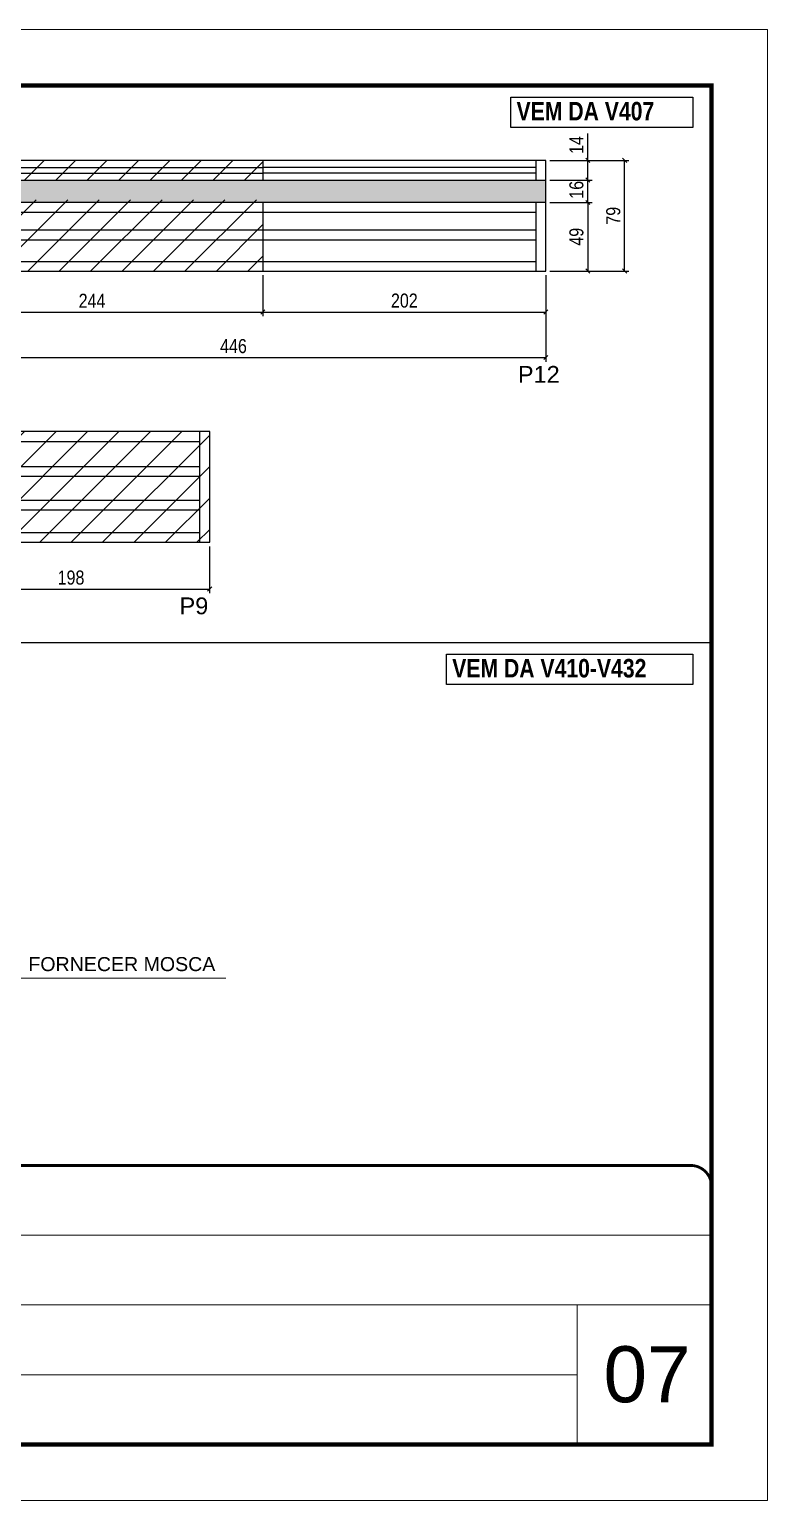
# Model space of a CAD drawing. Extents: x 3309 to 9563, y -2522 to 14608.
# Drawn here: x 7451 to 7978, y 12409 to 13459 of the extents above; entities that cross this region are included whole.
import ezdxf

# ---------------------------------------------------------------- set-up
doc = ezdxf.new("R2010")
doc.units = 0
doc.linetypes.add('CONTINUO', pattern=[0])
doc.linetypes.add('DASHED', pattern=[0.75, 0.5, -0.25])
for name, color, linetype in [('5', 5, 'Continuous'), ('COTA', 241, 'Continuous'), ('NOMENCLATURA', 7, 'Continuous'), ('Painéis', 200, 'Continuous'), ('SARR_2.2x7', 40, 'Continuous')]:
    doc.layers.add(name, color=color, linetype=linetype)
for name, color, linetype, lineweight in [('CARIMBO', 255, 'Continuous', 9), ('Folhas', 255, 'Continuous', 9), ('Hachura', 251, 'Continuous', 9), ('SARRAFO DE PRESSAO', 251, 'DASHED', 9)]:
    doc.layers.add(name, color=color, linetype=linetype, lineweight=lineweight)
doc.styles.add('ARIAL', font='arial.ttf')
doc.styles.add('COTA TECNICA', font='techl___.ttf', dxfattribs={"height": 10})
doc.styles.get("Standard").update_dxf_attribs({"font": 'arial.ttf'})
doc.styles.add('TECNICA', font='techb___.ttf', dxfattribs={"height": 10})
doc.dimstyles.new('3x', dxfattribs={"dimtxt": 10, "dimasz": 5, "dimexe": 7, "dimexo": 5, "dimgap": 4, "dimtad": 1, "dimdec": 4, "dimlfac": 0.333333, "dimdsep": 46, "dimtxsty": 'Standard', "dimblk": 'DOT', "dimcen": 0.09, "dimclrd": 1, "dimclre": 1, "dimclrt": 2, "dimadec": 0, "dimazin": 2, "dimtfac": 1, "dimtdec": 4, "dimtmove": 0, "dimatfit": 3, "dimldrblk": 'DOT', "dimfxl": 1, "dimtolj": 1, "dimtzin": 0, "dimlwd": 9, "dimlwe": 9, "dimarcsym": 0})
doc.dimstyles.new('PAINEL', dxfattribs={"dimtxt": 10, "dimasz": 3, "dimexe": 3, "dimexo": 3, "dimgap": 3, "dimtad": 1, "dimdec": 1, "dimzin": 12, "dimdsep": 46, "dimtxsty": 'COTA TECNICA', "dimblk1": 'OBLIQUE', "dimblk2": 'OBLIQUE', "dimsah": 1, "dimcen": 0.9, "dimclrd": 4, "dimclre": 4, "dimclrt": 240, "dimadec": 1, "dimazin": 3, "dimtfac": 1, "dimtdec": 1, "dimtmove": 0, "dimatfit": 3, "dimfxl": 1, "dimtolj": 1, "dimtzin": 12, "dimarcsym": 0})

# ---------------------------------------------------------------- blocks, each defined once
blk = doc.blocks.new('9999999999')
at = {"color": 30, "linetype": 'CONTINUO'}
for p, q in [((98564.6, 34379.6), (99584, 34379.6)), ((98564.6, 34329.8), (99488, 34329.8)), ((99584, 34329.8), (99488, 34329.8)), ((99488, 34329.8), (99488, 34230.2)), ((98564.6, 34280), (99488, 34280))]:
    blk.add_line(p, q, dxfattribs=at)
at = {"color": 30, "linetype": 'CONTINUO', "const_width": 2}
blk.add_lwpolyline([(99584, 34230.2), (99584, 34414.4, 0.414214), (99569, 34429.4), (98229, 34429.4, 0.414214), (98214, 34414.4), (98214, 34245.2, 0.414214), (98229, 34230.2), (99584, 34230.2)], format="xyb", dxfattribs=at)
at = {"layer": 'Folhas'}
blk.add_lwpolyline([(98139, 34190.2), (99624, 34190.2), (99624, 35240.2), (98139, 35240.2)], close=True, dxfattribs=at)
at = {"layer": 'Folhas', "color": 30, "const_width": 3}
blk.add_lwpolyline([(98214, 34230.2), (99584, 34230.2), (99584, 35200.2), (98214, 35200.2)], close=True, dxfattribs=at)
blk = doc.blocks.new('_Oblique')
at = {"color": 0, "linetype": 'ByBlock', "lineweight": -2}
blk.add_line((-0.5, -0.5), (0.5, 0.5), dxfattribs=at)
blk = doc.blocks.new('*D100')
at = {"layer": 'COTA', "color": 4, "lineweight": -2, "transparency": 16777216}
for p, q in [((7373.5, 13283.8), (7373.5, 13222.1)), ((7819.5, 13283.8), (7819.5, 13222.1)), ((7373.5, 13225.1), (7819.5, 13225.1))]:
    blk.add_line(p, q, dxfattribs=at)
at = {"layer": 'Defpoints', "color": 0, "transparency": 16777216}
for p in [(7373.5, 13286.8), (7819.5, 13286.8), (7819.5, 13225.1)]:
    blk.add_point(p, dxfattribs=at)
at = {"layer": 'COTA', "color": 4, "lineweight": -2, "transparency": 16777216, "xscale": 3, "yscale": 3, "zscale": 3, "rotation": 180}
blk.add_blockref('_Oblique', (7373.5, 13225.1), dxfattribs=at)
at = {"layer": 'COTA', "color": 4, "lineweight": -2, "transparency": 16777216, "xscale": 3, "yscale": 3, "zscale": 3}
blk.add_blockref('_Oblique', (7819.5, 13225.1), dxfattribs=at)
at = {"layer": 'COTA', "color": 240, "transparency": 16777216, "insert": (7596.5, 13233.2), "char_height": 10, "attachment_point": 5, "style": 'COTA TECNICA'}
blk.add_mtext('\\A1;446', dxfattribs=at)
blk = doc.blocks.new('*D101')
at = {"layer": 'COTA', "color": 4, "lineweight": -2, "transparency": 16777216}
for p, q in [((7373.5, 13283.8), (7373.5, 13254.6)), ((7617.5, 13283.8), (7617.5, 13254.6)), ((7373.5, 13257.6), (7617.5, 13257.6))]:
    blk.add_line(p, q, dxfattribs=at)
at = {"layer": 'Defpoints', "color": 0, "transparency": 16777216}
for p in [(7373.5, 13286.8), (7617.5, 13286.8), (7617.5, 13257.6)]:
    blk.add_point(p, dxfattribs=at)
at = {"layer": 'COTA', "color": 4, "lineweight": -2, "transparency": 16777216, "xscale": 3, "yscale": 3, "zscale": 3, "rotation": 180}
blk.add_blockref('_Oblique', (7373.5, 13257.6), dxfattribs=at)
at = {"layer": 'COTA', "color": 4, "lineweight": -2, "transparency": 16777216, "xscale": 3, "yscale": 3, "zscale": 3}
blk.add_blockref('_Oblique', (7617.5, 13257.6), dxfattribs=at)
at = {"layer": 'COTA', "color": 240, "transparency": 16777216, "insert": (7495.5, 13265.6), "char_height": 10, "attachment_point": 5, "style": 'COTA TECNICA'}
blk.add_mtext('\\A1;244', dxfattribs=at)
blk = doc.blocks.new('*D102')
at = {"layer": 'COTA', "color": 4, "lineweight": -2, "transparency": 16777216}
for p, q in [((7617.5, 13283.8), (7617.5, 13254.6)), ((7819.5, 13283.8), (7819.5, 13254.6)), ((7617.5, 13257.6), (7819.5, 13257.6))]:
    blk.add_line(p, q, dxfattribs=at)
at = {"layer": 'Defpoints', "color": 0, "transparency": 16777216}
for p in [(7617.5, 13286.8), (7819.5, 13286.8), (7819.5, 13257.6)]:
    blk.add_point(p, dxfattribs=at)
at = {"layer": 'COTA', "color": 4, "lineweight": -2, "transparency": 16777216, "xscale": 3, "yscale": 3, "zscale": 3, "rotation": 180}
blk.add_blockref('_Oblique', (7617.5, 13257.6), dxfattribs=at)
at = {"layer": 'COTA', "color": 4, "lineweight": -2, "transparency": 16777216, "xscale": 3, "yscale": 3, "zscale": 3}
blk.add_blockref('_Oblique', (7819.5, 13257.6), dxfattribs=at)
at = {"layer": 'COTA', "color": 240, "transparency": 16777216, "insert": (7718.5, 13265.7), "char_height": 10, "attachment_point": 5, "style": 'COTA TECNICA'}
blk.add_mtext('\\A1;202', dxfattribs=at)
blk = doc.blocks.new('*D103')
at = {"layer": 'COTA', "color": 4, "lineweight": -2, "transparency": 16777216}
for p, q in [((7822.5, 13335.8), (7852.5, 13335.8)), ((7849.5, 13335.8), (7849.5, 13286.8)), ((7822.5, 13286.8), (7852.5, 13286.8))]:
    blk.add_line(p, q, dxfattribs=at)
at = {"layer": 'Defpoints', "color": 0, "transparency": 16777216}
for p in [(7819.5, 13335.8), (7819.5, 13286.8), (7849.5, 13286.8)]:
    blk.add_point(p, dxfattribs=at)
at = {"layer": 'COTA', "color": 4, "lineweight": -2, "transparency": 16777216, "xscale": 3, "yscale": 3, "zscale": 3}
for p, rotation in [((7849.5, 13335.8), 90), ((7849.5, 13286.8), 270)]:
    blk.add_blockref('_Oblique', p, dxfattribs=dict(at, rotation=rotation))
at = {"layer": 'COTA', "color": 240, "transparency": 16777216, "insert": (7841.4, 13311.3), "char_height": 10, "attachment_point": 5, "rotation": 90, "style": 'COTA TECNICA'}
blk.add_mtext('\\A1;49', dxfattribs=at)
blk = doc.blocks.new('*D104')
at = {"layer": 'COTA', "color": 4, "lineweight": -2, "transparency": 16777216}
for p, q in [((7822.5, 13351.8), (7852.5, 13351.8)), ((7849.5, 13335.8), (7849.5, 13351.8)), ((7822.5, 13335.8), (7852.5, 13335.8))]:
    blk.add_line(p, q, dxfattribs=at)
at = {"layer": 'Defpoints', "color": 0, "transparency": 16777216}
for p in [(7819.5, 13351.8), (7849.5, 13351.8), (7819.5, 13335.8)]:
    blk.add_point(p, dxfattribs=at)
at = {"layer": 'COTA', "color": 4, "lineweight": -2, "transparency": 16777216, "xscale": 3, "yscale": 3, "zscale": 3}
for p, rotation in [((7849.5, 13351.8), 90), ((7849.5, 13335.8), 270)]:
    blk.add_blockref('_Oblique', p, dxfattribs=dict(at, rotation=rotation))
at = {"layer": 'COTA', "color": 240, "transparency": 16777216, "insert": (7841.4, 13344.8), "char_height": 10, "attachment_point": 5, "rotation": 90, "style": 'COTA TECNICA'}
blk.add_mtext('\\A1;16', dxfattribs=at)
blk = doc.blocks.new('*D105')
at = {"layer": 'COTA', "color": 4, "lineweight": -2, "transparency": 16777216}
for p, q in [((7849.5, 13365.8), (7849.5, 13384.9)), ((7822.5, 13365.8), (7852.5, 13365.8)), ((7849.5, 13351.8), (7849.5, 13365.8)), ((7822.5, 13351.8), (7852.5, 13351.8))]:
    blk.add_line(p, q, dxfattribs=at)
at = {"layer": 'Defpoints', "color": 0, "transparency": 16777216}
for p in [(7819.5, 13365.8), (7849.5, 13365.8), (7819.5, 13351.8)]:
    blk.add_point(p, dxfattribs=at)
at = {"layer": 'COTA', "color": 4, "lineweight": -2, "transparency": 16777216, "xscale": 3, "yscale": 3, "zscale": 3}
for p, rotation in [((7849.5, 13365.8), 90), ((7849.5, 13351.8), 270)]:
    blk.add_blockref('_Oblique', p, dxfattribs=dict(at, rotation=rotation))
at = {"layer": 'COTA', "color": 240, "transparency": 16777216, "insert": (7841.4, 13376.8), "char_height": 10, "attachment_point": 5, "rotation": 90, "style": 'COTA TECNICA'}
blk.add_mtext('\\A1;14', dxfattribs=at)
blk = doc.blocks.new('*D106')
at = {"layer": 'COTA', "color": 4, "lineweight": -2, "transparency": 16777216}
for p, q in [((7822.5, 13365.8), (7878.8, 13365.8)), ((7875.8, 13286.8), (7875.8, 13365.8)), ((7822.5, 13286.8), (7878.8, 13286.8))]:
    blk.add_line(p, q, dxfattribs=at)
at = {"layer": 'Defpoints', "color": 0, "transparency": 16777216}
for p in [(7819.5, 13365.8), (7875.8, 13365.8), (7819.5, 13286.8)]:
    blk.add_point(p, dxfattribs=at)
at = {"layer": 'COTA', "color": 4, "lineweight": -2, "transparency": 16777216, "xscale": 3, "yscale": 3, "zscale": 3}
for p, rotation in [((7875.8, 13365.8), 90), ((7875.8, 13286.8), 270)]:
    blk.add_blockref('_Oblique', p, dxfattribs=dict(at, rotation=rotation))
at = {"layer": 'COTA', "color": 240, "transparency": 16777216, "insert": (7867.7, 13326.3), "char_height": 10, "attachment_point": 5, "rotation": 90, "style": 'COTA TECNICA'}
blk.add_mtext('\\A1;79', dxfattribs=at)
blk = doc.blocks.new('*D128')
at = {"layer": 'COTA', "color": 4, "lineweight": -2, "transparency": 16777216}
for p, q in [((7381.5, 13090.3), (7381.5, 13056.9)), ((7579.5, 13090.3), (7579.5, 13056.9)), ((7381.5, 13059.9), (7579.5, 13059.9))]:
    blk.add_line(p, q, dxfattribs=at)
at = {"layer": 'Defpoints', "color": 0, "transparency": 16777216}
for p in [(7381.5, 13093.3), (7579.5, 13093.3), (7579.5, 13059.9)]:
    blk.add_point(p, dxfattribs=at)
at = {"layer": 'COTA', "color": 4, "lineweight": -2, "transparency": 16777216, "xscale": 3, "yscale": 3, "zscale": 3, "rotation": 180}
blk.add_blockref('_Oblique', (7381.5, 13059.9), dxfattribs=at)
at = {"layer": 'COTA', "color": 4, "lineweight": -2, "transparency": 16777216, "xscale": 3, "yscale": 3, "zscale": 3}
blk.add_blockref('_Oblique', (7579.5, 13059.9), dxfattribs=at)
at = {"layer": 'COTA', "color": 240, "transparency": 16777216, "insert": (7480.5, 13068), "char_height": 10, "attachment_point": 5, "style": 'COTA TECNICA'}
blk.add_mtext('\\A1;198', dxfattribs=at)
blk = doc.blocks.new('_Dot')
at = {"color": 0, "linetype": 'ByBlock', "lineweight": -2}
blk.add_line((-0.5, 0), (-1, 0), dxfattribs=at)
at = {"color": 0, "linetype": 'ByBlock', "const_width": 0.5}
blk.add_lwpolyline([(-0.25, 0, 1), (0.25, 0, 1)], format="xyb", close=True, dxfattribs=at)

msp = doc.modelspace()

# ---------------------------------------------------------------- hatches: boundary and pattern name
at = {"layer": 'COTA'}
h = msp.add_hatch(dxfattribs=at)
h.set_pattern_fill('AR-CONC', color=256, scale=0.03)
h.set_pattern_definition([(50, (-18.921, 0), (5.4655401, -0.4781726), [0.5715, -6.2865]), (355, (-18.921, 0), (-1.0573026, 5.7317054), [0.4572, -5.0292175]), (100.451445, (-18.4654, -0.04), (4.4082374, 5.2535326), [0.4857003, -5.3427073]), (46.1842, (-18.921, 1.524), (8.1323712, -1.2612698), [0.85725, -9.42975]), (96.63556, (-18.243, 1.419), (7.122124, 7.4227837), [0.7285507, -8.0140682]), (351.18415, (-18.921, 1.524), (7.122124, 7.4227837), [0.685799, -7.543792]), (21, (-18.159, 1.143), (4.5484317, -3.067956), [0.5715, -6.2865]), (326, (-18.159, 1.143), (1.8540609, 5.525639), [0.4572, -5.0292]), (71.451445, (-17.78, 0.8873), (6.4024926, 2.457683), [0.4857003, -5.3426981]), (37.5, (-18.9209, 0), (0.0926581, 2.53665117), [0, -4.96824, 0, -5.1054, 0, -5.04825]), (7.5, (-18.921, 0), (2.00458988, 3.00541724), [0, -2.91084, 0, -4.85394, 0, -1.92405]), (327.5, (-20.6201, 0), (4.06771786, -0.17186232), [0, -1.905, 0, -5.9436, 0, -7.8867]), (317.5, (-21.382, 0), (4.44387544, 0.7627947), [0, -2.4765, 0, -3.94716, 0, -5.6007])])
h.paths.add_polyline_path([(7343.53, 13337.75), (7343.53, 13286.75), (7373.53, 13286.75), (7373.53, 13335.75), (7819.53, 13335.75), (7819.53, 13351.75), (7373.53, 13351.75), (7373.53, 13365.75), (7343.53, 13365.75), (7343.53, 13351.75), (6893.53, 13351.75), (6893.53, 13337.75)])
at = {"layer": 'Hachura', "linetype": 'ByBlock'}
h = msp.add_hatch(dxfattribs=at)
h.set_pattern_fill('ANSI31', color=256, scale=5)
h.paths.add_polyline_path([(7137.53, 13337.75), (6893.53, 13337.75), (6893.53, 13286.75), (7137.53, 13286.75)])
h.paths.add_polyline_path([(7137.53, 13365.75), (6893.53, 13365.75), (6893.53, 13351.75), (7137.53, 13351.75)])
h.paths.add_polyline_path([(7617.53, 13337.75), (7373.53, 13337.75), (7373.53, 13286.75), (7617.53, 13286.75)])
h.paths.add_polyline_path([(7617.53, 13365.75), (7373.53, 13365.75), (7373.53, 13351.75), (7617.53, 13351.75)])
h.paths.add_polyline_path([(7137.53, 13172.27), (6893.53, 13172.27), (6893.53, 13093.27), (7137.53, 13093.27)])
h.paths.add_polyline_path([(7381.53, 13172.27), (7137.53, 13172.27), (7137.53, 13093.27), (7381.53, 13093.27)])
h.paths.add_polyline_path([(7579.53, 13172.27), (7381.53, 13172.27), (7381.53, 13093.27), (7579.53, 13093.27)])

# ---------------------------------------------------------------- linework, layer by layer
at = {"layer": 'COTA'}
for p, q in [((7819.53, 13335.75), (7819.53, 13351.75)), ((6567.87, 13021.67), (7937.87, 13021.67))]:
    msp.add_line(p, q, dxfattribs=at)
at = {"layer": 'NOMENCLATURA'}
for points in [[(7794.44, 13410.96), (7924.51, 13410.96), (7924.51, 13389.4), (7794.44, 13389.4)], [(7748.5, 13013.35), (7924.51, 13013.35), (7924.51, 12991.79), (7748.5, 12991.79)]]:
    msp.add_lwpolyline(points, close=True, dxfattribs=at)
at = {"layer": 'Painéis', "linetype": 'ByBlock'}
for p, q in [((7819.53, 13365.75), (7373.53, 13365.75)), ((7617.53, 13365.75), (7617.53, 13351.75)), ((7819.53, 13351.75), (7819.53, 13365.75)), ((7373.53, 13351.75), (7819.53, 13351.75)), ((7819.53, 13335.75), (7373.53, 13335.75)), ((7617.53, 13335.75), (7617.53, 13286.75)), ((7819.53, 13286.75), (7819.53, 13335.75)), ((7373.53, 13286.75), (7819.53, 13286.75)), ((7579.53, 13172.27), (6893.53, 13172.27)), ((7579.53, 13093.27), (7579.53, 13172.27)), ((6893.53, 13093.27), (7579.53, 13093.27))]:
    msp.add_line(p, q, dxfattribs=at)
at = {"layer": 'SARR_2.2x7', "linetype": 'Continuous'}
for p, q in [((7380.53, 13360.75), (7617.53, 13360.75)), ((7380.53, 13356.75), (7617.53, 13356.75)), ((7812.53, 13360.75), (7617.53, 13360.75)), ((7812.53, 13356.75), (7617.53, 13356.75)), ((7812.53, 13351.75), (7812.53, 13365.75)), ((7812.53, 13286.75), (7812.53, 13335.75)), ((7380.53, 13328.75), (7617.53, 13328.75)), ((7617.53, 13328.75), (7812.53, 13328.75)), ((7380.53, 13316.19), (7617.53, 13316.19)), ((7617.53, 13316.19), (7812.53, 13316.19)), ((7380.53, 13309.19), (7617.53, 13309.19)), ((7617.53, 13309.19), (7812.53, 13309.19)), ((7380.53, 13293.75), (7617.53, 13293.75)), ((7617.53, 13293.75), (7812.53, 13293.75)), ((7572.53, 13093.27), (7572.53, 13172.27)), ((6900.53, 13165.27), (7572.53, 13165.27)), ((6900.53, 13147.41), (7572.53, 13147.41)), ((6900.53, 13140.41), (7572.53, 13140.41)), ((6900.53, 13123.41), (7572.53, 13123.41)), ((6900.53, 13116.41), (7572.53, 13116.41)), ((6900.53, 13100.27), (7572.53, 13100.27))]:
    msp.add_line(p, q, dxfattribs=at)

# ---------------------------------------------------------------- block references
at = {"layer": 'SARRAFO DE PRESSAO', "color": 6, "linetype": 'ByBlock'}
msp.add_blockref('9999999999', (-91646.11, -21780.92), dxfattribs=at)

# ---------------------------------------------------------------- texts
at = {"layer": '5', "linetype": 'Continuous'}
for s, rotation, p in [('P12', 359.99996, (7799.61, 13207.08)), ('P9', 0.00004, (7558.01, 13041.86))]:
    msp.add_text(s, height=12, rotation=rotation, dxfattribs=at).set_placement(p)
at = {"layer": 'CARIMBO', "style": 'ARIAL'}
for s, height, p in [('FORNECER MOSCA', 10, (7450.06, 12787.17)), ('07', 40, (7860.73, 12479.43))]:
    msp.add_text(s, height=height, dxfattribs=at).set_placement(p)
at = {"layer": 'NOMENCLATURA', "style": 'TECNICA'}
for s, p in [('VEM DA V407', (7798.63, 13394.37)), ('VEM DA V410-V432', (7752.69, 12996.76))]:
    msp.add_text(s, height=13.2, dxfattribs=at).set_placement(p)

# ---------------------------------------------------------------- dimensions: what is measured, and where the dimension line sits
at = {"layer": 'COTA'}
for base, p1, p2, angle, picture, middle in [((7849.48, 13365.75), (7819.53, 13351.75), (7819.53, 13365.75), 90, '*D105', (7841.41, 13376.81)), ((7875.8, 13365.75), (7819.53, 13286.75), (7819.53, 13365.75), 90, '*D106', (7867.7, 13326.25)), ((7849.48, 13286.75), (7819.53, 13335.75), (7819.53, 13286.75), 90, '*D103', (7841.38, 13311.25)), ((7819.53, 13225.09), (7373.53, 13286.75), (7819.53, 13286.75), 180, '*D100', (7596.53, 13233.19))]:
    dim = msp.add_linear_dim(base=base, p1=p1, p2=p2, angle=angle, dimstyle='PAINEL', dxfattribs=at)
    dim.commit()
    dim.dimension.update_dxf_attribs({"geometry": picture, "text_midpoint": middle})
dim = msp.add_linear_dim(base=(7849.48, 13351.75), p1=(7819.53, 13335.75), p2=(7819.53, 13351.75), angle=90, dimstyle='PAINEL', dxfattribs=at)
dim.commit()
dim.dimension.update_dxf_attribs({"geometry": '*D104', "text_midpoint": (7849.48, 13344.75), "dimtype": 160})
for base, p1, p2, picture, middle in [((7617.53, 13257.58), (7373.53, 13286.75), (7617.53, 13286.75), '*D101', (7495.53, 13265.65)), ((7579.53, 13059.87), (7381.53, 13093.27), (7579.53, 13093.27), '*D128', (7480.53, 13067.97))]:
    dim = msp.add_linear_dim(base=base, p1=p1, p2=p2, dimstyle='PAINEL', dxfattribs=at)
    dim.commit()
    dim.dimension.update_dxf_attribs({"geometry": picture, "text_midpoint": middle})
dim = msp.add_linear_dim(base=(7819.53, 13257.58), p1=(7617.53, 13286.75), p2=(7819.53, 13286.75), dimstyle='PAINEL', override={"dimtmove": 1}, dxfattribs=at)
dim.commit()
dim.dimension.update_dxf_attribs({"geometry": '*D102', "text_midpoint": (7718.53, 13265.68)})

# ---------------------------------------------------------------- leaders
at = {"layer": 'Hachura'}
msp.add_leader([(7414.67, 12736.72), (7444.03, 12782.17), (7591.14, 12782.17)], dimstyle='3x', override={"dimasz": 17.5, "dimtad": 0}, dxfattribs=at)

doc.saveas('drawing.dxf')
